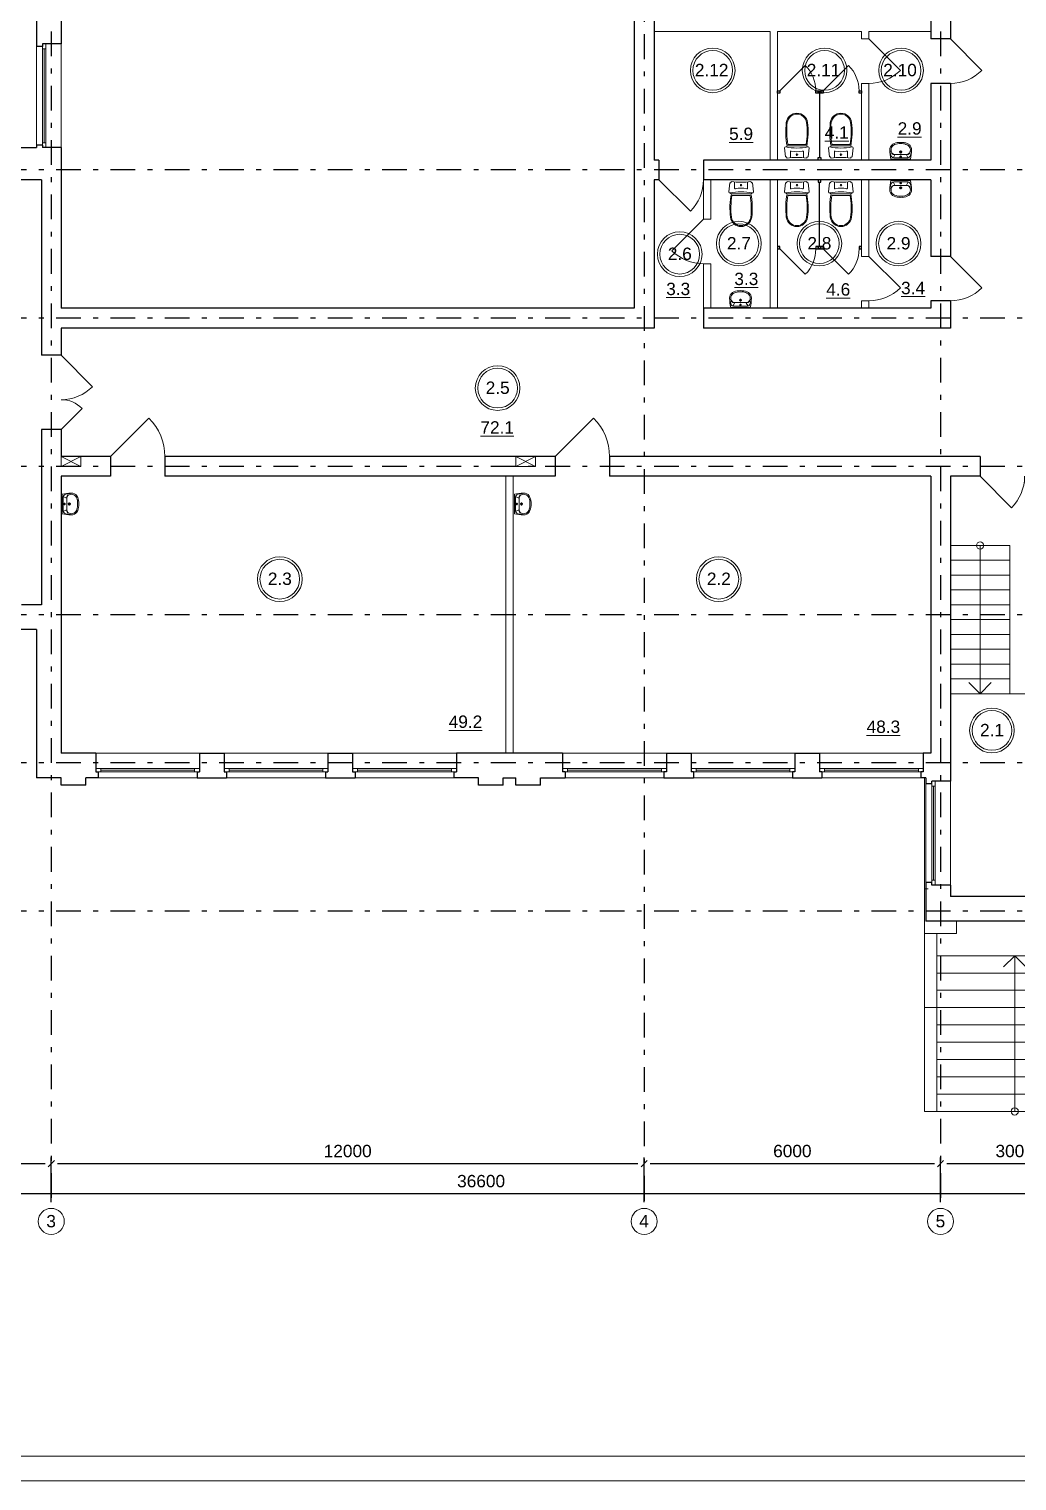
# Model space of a CAD drawing. Header units: metres. Extents: x -306 to 273, y -329 to 512.
# Drawn here: x -185.38 to -165.38, y 289.38 to 318.76 of the extents above; entities that cross this region are included whole.
import ezdxf
from ezdxf.enums import TextEntityAlignment as Align

# ---------------------------------------------------------------- set-up
doc = ezdxf.new("R2010")
doc.units = ezdxf.units.M
doc.header["$MEASUREMENT"] = 0
doc.linetypes.add('( Dashdot )', pattern=[1.001, 0.5, -0.25, 0.001, -0.25])
doc.layers.get('DEFPOINTS').update_dxf_attribs({"lineweight": 0})
doc.layers.add('Level 50', color=7, linetype='Continuous', lineweight=0)
doc.styles.add('Standard_0', font='arial.ttf')
doc.styles.add('Style-Arial', font='arial.ttf')
doc.dimstyles.get("Standard").update_dxf_attribs({"dimtxt": 0.00018, "dimasz": 0.00018, "dimexe": 0.0002, "dimexo": 0.0625, "dimgap": 9e-05, "dimtad": 0, "dimtih": 1, "dimtoh": 1, "dimdec": 4, "dimlfac": 1000, "dimzin": 0, "dimdsep": 46, "dimtxsty": 'Standard_0', "dimcen": 9e-05, "dimadec": 0, "dimazin": 0, "dimtfac": 1, "dimtdec": 4, "dimtofl": 0, "dimtmove": 0, "dimatfit": 0, "dimfxl": 0.01, "dimfxlon": 1, "dimtolj": 1, "dimtzin": 0, "dimarcsym": 0})

# ---------------------------------------------------------------- blocks, each defined once
blk = doc.blocks.new('*U1790')
at = {"color": 7, "linetype": 'Continuous', "lineweight": 13}
blk.add_line((-0.55, -0.389), (0.228, 0.389), dxfattribs=at)
at = {"color": 7, "linetype": 'Continuous', "lineweight": 0}
blk.add_arc((-0.55, -0.389), 1.1, 0, 45, dxfattribs=at)
blk = doc.blocks.new('ум9')
at = {"color": 252, "lineweight": 13}
for p, q in [((0.317, 0), (-0.317, 0)), ((-0.237, -0.059), (-0.19, -0.143)), ((0.228, -0.039), (-0.228, -0.039)), ((0.185, -0.156), (-0.171, -0.156)), ((0.046, -0.234), (-0.046, -0.234)), ((0.035, -0.08), (-0.035, -0.08)), ((0, -0.115), (0, -0.045)), ((0, -0.189), (0, -0.28)), ((0.237, -0.059), (0.19, -0.143))]:
    blk.add_line(p, q, dxfattribs=at)
for centre, radius in [((0, -0.234), 0.0351), ((0, -0.08), 0.0221), ((0, -0.234), 0.0221)]:
    blk.add_circle(centre, radius, dxfattribs=at)
for centre, radius, start, end in [((1.163, -0.334), 1.518, 167.3206, 178.6525), ((-0.135, -0.304), 0.22, 178.312, 234.1043), ((-0.355, -0.298), 0.00065, 358.312, 358.6525), ((0.089, -0.267), 0.429, 154.5977, 180.3349), ((-0.317, -0.001), 0.00065, 90, 167.3206), ((-0.135, -0.303), 0.18, 141.0504, 245.2718), ((-0.228, -0.117), 0.078, 90, 154.5977), ((-0.135, -0.303), 0.193, 141.0504, 147.7493), ((-0.181, -0.302), 0.159, 98.7111, 129.9424), ((-0.181, -0.302), 0.146, 86.1548, 129.9424), ((-0.035, -0.093), 0.413, 244.8898, 267.5368), ((0.035, -0.093), 0.413, 272.4632, 300.3552), ((0.181, -0.302), 0.146, 50.0576, 93.8452), ((0.181, -0.302), 0.159, 50.0576, 81.2889), ((0.135, -0.303), 0.18, 294.7282, 38.9496), ((0.228, -0.117), 0.078, 25.4023, 90), ((0.135, -0.304), 0.22, 305.8957, 1.688), ((0.135, -0.303), 0.193, 32.2507, 38.9496), ((-0.089, -0.267), 0.429, 359.6651, 25.4023), ((0.317, -0.001), 0.00065, 12.6794, 90), ((-1.163, -0.334), 1.518, 1.3475, 12.6794), ((0.355, -0.298), 0.00065, 181.3475, 181.688), ((-0.035, -0.093), 0.452, 239.6448, 267.5368), ((0, 0.104), 0.65, 265.1692, 274.8308), ((0, 0.104), 0.611, 265.1692, 274.8308), ((0.035, -0.093), 0.452, 272.4632, 300.3552)]:
    blk.add_arc(centre, radius, start, end, dxfattribs=at)
blk = doc.blocks.new('*U1791')
at = {"color": 7, "linetype": 'Continuous', "lineweight": 13}
for p, q in [((-0.75, -0.318), (-0.114, 0.318)), ((0.75, -0.318), (0.326, 0.106))]:
    blk.add_line(p, q, dxfattribs=at)
at = {"color": 7, "linetype": 'Continuous', "lineweight": 0}
for centre, radius, start, end in [((-0.75, -0.318), 0.9, 0, 45), ((0.75, -0.318), 0.6, 135, 180)]:
    blk.add_arc(centre, radius, start, end, dxfattribs=at)
blk = doc.blocks.new('ун2')
at = {"color": 252, "lineweight": 13}
for p, q in [((-0.131, -0.114), (-0.131, 0.006)), ((0.131, -0.114), (0.131, 0.006)), ((-0.25, -0.194), (-0.229, -0.012)), ((0, -0.266), (-0.184, -0.266)), ((0, -0.235), (-0.168, -0.235)), ((0, -0.235), (0.168, -0.235)), ((0, -0.266), (0.184, -0.266)), ((0.25, -0.194), (0.229, -0.012))]:
    blk.add_line(p, q, dxfattribs=at)
blk.add_circle((0, -0.058), 0.0157, dxfattribs=at)
for centre, radius, start, end in [((-0.225, 0.014), 0.0259, 262.0147, 1.5137), ((0, 1.373), 1.373, 261.6431, 278.3569), ((0.225, 0.014), 0.0258, 178.1572, 278.1058), ((-0.226, -0.192), 0.0242, 185.3126, 270.5398), ((0, -1.267), 1.076, 77.8721, 102.1279), ((1.292, -0.524), 1.518, 168.8327, 186.9654), ((-0.169, -0.152), 0.0829, 229.7034, 270.7895), ((1.29, -0.524), 1.497, 170.087, 187.0749), ((-0.115, -0.115), 0.0166, 175.2998, 270.088), ((0, -0.594), 0.477, 76.0614, 103.9386), ((0.115, -0.115), 0.0166, 269.912, 4.7002), ((0.169, -0.152), 0.0829, 269.2105, 310.2966), ((-1.29, -0.524), 1.497, 352.9251, 9.913), ((-1.292, -0.524), 1.518, 353.0346, 11.1673), ((0.226, -0.192), 0.0242, 269.4602, 354.6874), ((0, -0.679), 0.217, 187.7539, 269.9084), ((0, -0.679), 0.198, 188.5249, 269.9084), ((0, -0.679), 0.198, 270.0916, 351.4751), ((0, -0.679), 0.217, 270.0916, 352.2461)]:
    blk.add_arc(centre, radius, start, end, dxfattribs=at)
blk = doc.blocks.new('_Oblique-1')
at = {"color": 0, "linetype": 'ByBlock', "lineweight": -2}
blk.add_line((0.5, 0.5), (-0.5, -0.5), dxfattribs=at)
blk = doc.blocks.new('*D2307')
at = {"color": 0, "linetype": 'Continuous', "lineweight": -2, "transparency": 16777216}
for p, q in [((-194.531, 295.021), (-194.531, 295.318)), ((-157.931, 295.021), (-157.931, 295.318)), ((-158.056, 295.193), (-194.406, 295.193))]:
    blk.add_line(p, q, dxfattribs=at)
at = {"layer": 'DEFPOINTS', "color": 0, "linetype": 'Continuous', "lineweight": 0, "transparency": 16777216}
for p in [(-194.531, 295.193), (-194.531, 294.896), (-157.931, 294.896)]:
    blk.add_point(p, dxfattribs=at)
at = {"color": 0, "linetype": 'Continuous', "lineweight": -2, "transparency": 16777216, "xscale": 0.125, "yscale": 0.125, "zscale": 0.125, "rotation": 180}
blk.add_blockref('_Oblique-1', (-194.531, 295.193), dxfattribs=at)
at = {"color": 0, "linetype": 'Continuous', "lineweight": -2, "transparency": 16777216, "xscale": 0.125, "yscale": 0.125, "zscale": 0.125}
blk.add_blockref('_Oblique-1', (-157.931, 295.193), dxfattribs=at)
at = {"color": 0, "linetype": 'Continuous', "lineweight": 0, "transparency": 16777216, "insert": (-176.231, 295.446), "char_height": 0.25, "attachment_point": 5, "style": 'Style-Arial'}
blk.add_mtext('\\A1;36600', dxfattribs=at)
blk = doc.blocks.new('*U1659')
at = {"color": 7, "linetype": 'Continuous', "lineweight": 0}
for p in [(-0.227, 0.114), (0.227, 0.114)]:
    blk.add_line(p, (0, -0.114), dxfattribs=at)
blk = doc.blocks.new('*U1662')
at = {"color": 7, "linetype": 'Continuous', "lineweight": 0, "flags": 128}
blk.add_lwpolyline([(42.05, 29.7), (42.05, -29.7), (-42.05, -29.7), (-42.05, 29.7), (42.05, 29.7)], close=True, dxfattribs=at)
at = {"layer": 'Level 50', "color": 7, "linetype": 'Continuous', "lineweight": 13}
blk.add_line((41.55, -29.2), (-41.25, -29.2), dxfattribs=at)
blk = doc.blocks.new('*U1792')
at = {"color": 7, "linetype": 'Continuous', "lineweight": 13}
for p, q in [((-0.2, 0.1), (0.2, -0.1)), ((0.2, 0.1), (-0.2, -0.1))]:
    blk.add_line(p, q, dxfattribs=at)
at = {"color": 7, "linetype": 'Continuous', "lineweight": 13, "flags": 128}
blk.add_lwpolyline([(-0.2, 0.1), (-0.2, -0.1), (0.2, -0.1), (0.2, 0.1), (-0.2, 0.1)], close=True, dxfattribs=at)
blk = doc.blocks.new('*U1881')
at = {"color": 7, "linetype": 'Continuous', "lineweight": 0}
for p in [(-0.227, 0.114), (0.227, 0.114)]:
    blk.add_line(p, (0, -0.114), dxfattribs=at)
blk = doc.blocks.new('*U1882')
at = {"color": 7, "linetype": 'Continuous', "lineweight": 0}
for p in [(-0.227, 0.114), (0.227, 0.114)]:
    blk.add_line(p, (0, -0.114), dxfattribs=at)
blk = doc.blocks.new('*U1883')
at = {"color": 7, "linetype": 'Continuous', "lineweight": 0}
for p in [(-0.227, 0.114), (0.227, 0.114)]:
    blk.add_line(p, (0, -0.114), dxfattribs=at)
blk = doc.blocks.new('*U1884')
at = {"color": 7, "linetype": 'Continuous', "lineweight": 0}
for p in [(-0.227, 0.114), (0.227, 0.114)]:
    blk.add_line(p, (0, -0.114), dxfattribs=at)
blk = doc.blocks.new('*U1885')
at = {"color": 7, "linetype": 'Continuous', "lineweight": 0}
for p in [(-0.227, 0.114), (0.227, 0.114)]:
    blk.add_line(p, (0, -0.114), dxfattribs=at)
blk = doc.blocks.new('*U1886')
at = {"color": 7, "linetype": 'Continuous', "lineweight": 0}
for p, q in [((3.651, 8.224), (1.401, 8.224)), ((3.651, 8.224), (4.551, 8.224)), ((3.651, 8.149), (3.651, 8.224)), ((4.551, 7.574), (4.551, 8.224)), ((5.001, 7.974), (5.001, 4.824)), ((5.351, 7.974), (5.351, 4.824)), ((5.701, 7.974), (5.701, 4.824)), ((6.051, 7.974), (6.051, 8.224)), ((6.051, 7.974), (6.051, 4.824)), ((6.401, 7.974), (6.401, 4.824)), ((6.751, 7.974), (6.751, 4.824)), ((7.101, 7.974), (7.101, 4.824)), ((7.451, 7.974), (7.451, 4.824)), ((7.801, 7.974), (7.801, 4.824)), ((8.151, 7.974), (8.151, 4.824)), ((4.304, 7.574), (4.551, 7.574)), ((8.151, 6.399), (5.001, 6.399)), ((4.304, 5.224), (4.551, 5.224)), ((4.551, 4.574), (4.551, 5.224)), ((6.051, 4.574), (6.051, 4.824)), ((4.304, 4.574), (4.551, 4.574)), ((4.535, 0.219), (6.41, -0.727)), ((6.006, -1.555), (3.606, -0.089)), ((0.919, -3.161), (3.161, -0.919)), ((1.127, -3.448), (3.448, -1.127)), ((-8.224, -3.651), (-8.224, -1.401)), ((1.336, -3.735), (3.735, -1.336)), ((4.043, -1.559), (4.19, -1.357)), ((1.544, -4.021), (4.021, -1.544)), ((1.752, -4.308), (4.308, -1.752)), ((1.961, -4.595), (4.595, -1.961)), ((4.268, -4.268), (2.04, -2.04)), ((2.169, -4.881), (4.881, -2.169)), ((2.377, -5.168), (5.168, -2.377)), ((2.585, -5.455), (5.455, -2.585)), ((2.794, -5.741), (5.741, -2.794)), ((-8.224, -3.651), (-8.224, -4.551)), ((-8.149, -3.651), (-8.224, -3.651)), ((1.555, -6.006), (0.089, -3.606)), ((1.559, -4.043), (1.357, -4.19)), ((-7.574, -4.304), (-7.574, -4.551)), ((-5.224, -4.304), (-5.224, -4.551)), ((-7.574, -4.551), (-8.224, -4.551)), ((-4.574, -4.551), (-5.224, -4.551)), ((-0.219, -4.535), (0.727, -6.41)), ((-7.974, -5.001), (-4.824, -5.001)), ((-6.399, -8.151), (-6.399, -5.001)), ((-7.974, -5.351), (-4.824, -5.351)), ((-7.974, -5.701), (-4.824, -5.701)), ((-7.974, -6.051), (-8.224, -6.051)), ((-7.974, -6.051), (-4.824, -6.051)), ((-4.574, -6.051), (-4.824, -6.051)), ((-7.974, -6.401), (-4.824, -6.401)), ((-7.974, -6.751), (-4.824, -6.751)), ((-7.974, -7.101), (-4.824, -7.101)), ((-7.974, -7.451), (-4.824, -7.451)), ((-7.974, -7.801), (-4.824, -7.801)), ((-7.974, -8.151), (-4.824, -8.151))]:
    blk.add_line(p, q, dxfattribs=at)
at = {"color": 7, "linetype": 'Continuous', "lineweight": 0, "flags": 128}
for points in [[(4.551, 8.224), (8.151, 8.224), (8.151, 7.974), (4.551, 7.974), (4.551, 8.224)], [(4.551, 4.824), (8.151, 4.824), (8.151, 4.574), (4.551, 4.574), (4.551, 4.824)], [(2.976, -0.475), (5.888, -2.591), (5.741, -2.794), (2.829, -0.678), (2.976, -0.475)], [(0.475, -2.976), (2.591, -5.888), (2.794, -5.741), (0.678, -2.829), (0.475, -2.976)], [(-8.224, -4.551), (-8.224, -8.151), (-7.974, -8.151), (-7.974, -4.551), (-8.224, -4.551)], [(-4.824, -4.551), (-4.824, -8.151), (-4.574, -8.151), (-4.574, -4.551), (-4.824, -4.551)]]:
    blk.add_lwpolyline(points, close=True, dxfattribs=at)
for points in [[(4.962, 4.574), (4.52, 1.781), (3.301, -0.712)], [(5.316, 4.574), (4.857, 1.674), (3.589, -0.921)], [(5.67, 4.574), (5.195, 1.568), (3.876, -1.129)], [(6.379, 4.574), (5.87, 1.355), (4.451, -1.547)], [(7.088, 4.574), (6.545, 1.142), (5.026, -1.965)], [(7.797, 4.574), (7.22, 0.929), (5.601, -2.383)], [(3.938, 2.156), (4.176, 2.078), (4.022, 1.603), (3.784, 1.68)], [(4.848, 0.062), (4.164, -1.338)], [(5.473, -0.254), (4.739, -1.756)], [(2.39, -0.853), (2.594, -1.001), (2.976, -0.475), (2.772, -0.327)], [(6.098, -0.569), (5.313, -2.174)], [(0.853, -2.39), (1.001, -2.594), (0.475, -2.976), (0.327, -2.772)], [(-4.574, -4.962), (-1.781, -4.52), (0.712, -3.301)], [(-4.574, -5.316), (-1.674, -4.857), (0.921, -3.589)], [(-2.156, -3.938), (-2.078, -4.176), (-1.603, -4.022), (-1.68, -3.784)], [(-4.574, -5.67), (-1.568, -5.195), (1.129, -3.876)], [(-0.062, -4.848), (1.338, -4.164)], [(-4.574, -6.379), (-1.355, -5.87), (1.547, -4.451)], [(0.254, -5.473), (1.756, -4.739)], [(-4.574, -7.088), (-1.142, -6.545), (1.965, -5.026)], [(0.569, -6.098), (2.174, -5.313)], [(-4.574, -7.797), (-0.929, -7.22), (2.383, -5.601)]]:
    blk.add_lwpolyline(points, dxfattribs=at)
at = {"color": 7, "linetype": 'Continuous', "lineweight": 0}
for centre in [(8.151, 6.399), (6.006, -1.555), (4.268, -4.268), (1.555, -6.006), (-6.399, -8.151)]:
    blk.add_circle(centre, 0.0733, dxfattribs=at)
at = {"color": 7, "linetype": 'Continuous', "lineweight": 0, "extrusion": (0, 0, -1)}
for name, p, rotation in [('*U1881', (-5.114, 6.399), 89.9999999999988), ('*U1882', (-3.703, -0.148), 121.424636737663)]:
    blk.add_blockref(name, p, dxfattribs=dict(at, rotation=rotation))
at = {"color": 7, "linetype": 'Continuous', "lineweight": 0}
for name, p, rotation in [('*U1885', (2.121, -2.121), 225.0000000000007), ('*U1883', (0.148, -3.703), 211.4246367376645), ('*U1884', (-6.399, -5.114), 180.0000000000003)]:
    blk.add_blockref(name, p, dxfattribs=dict(at, rotation=rotation))
blk = doc.blocks.new('*U1887')
at = {"color": 7, "linetype": 'Continuous', "lineweight": 0}
blk.add_line((-4.574, -4.304), (-4.574, -4.551), dxfattribs=at)
blk.add_blockref('*U1886', (0, 0), dxfattribs=at)
blk = doc.blocks.new('*U1794')
at = {"color": 7, "linetype": 'Continuous', "lineweight": 13}
blk.add_line((-0.318, 0.45), (0.318, -0.186), dxfattribs=at)
at = {"color": 7, "linetype": 'Continuous', "lineweight": 0}
blk.add_arc((-0.318, 0.45), 0.9, 270, 315, dxfattribs=at)
blk = doc.blocks.new('*U1670')
at = {"color": 7, "linetype": 'Continuous', "lineweight": 13}
for radius in [0.452, 0.402]:
    blk.add_circle((0, 0), radius, dxfattribs=at)
at = {"color": 7, "linetype": 'Continuous', "lineweight": 13, "style": 'Style-Arial'}
blk.add_text('2.1', height=0.25, dxfattribs=at).set_placement((-0.242, 0.133), align=Align.TOP_LEFT)
blk = doc.blocks.new('*U1708')
at = {"color": 7, "linetype": 'Continuous', "lineweight": 13}
for radius in [0.452, 0.402]:
    blk.add_circle((0, 0), radius, dxfattribs=at)
at = {"color": 7, "linetype": 'Continuous', "lineweight": 13, "style": 'Style-Arial'}
blk.add_text('2.2', height=0.25, dxfattribs=at).set_placement((-0.242, 0.133), align=Align.TOP_LEFT)
blk = doc.blocks.new('*U1709')
at = {"color": 7, "linetype": 'Continuous', "lineweight": 13}
for radius in [0.452, 0.402]:
    blk.add_circle((0, 0), radius, dxfattribs=at)
at = {"color": 7, "linetype": 'Continuous', "lineweight": 13, "style": 'Style-Arial'}
blk.add_text('2.3', height=0.25, dxfattribs=at).set_placement((-0.242, 0.133), align=Align.TOP_LEFT)
blk = doc.blocks.new('*U1711')
at = {"color": 7, "linetype": 'Continuous', "lineweight": 13}
for radius in [0.452, 0.402]:
    blk.add_circle((0, 0), radius, dxfattribs=at)
at = {"color": 7, "linetype": 'Continuous', "lineweight": 13, "style": 'Style-Arial'}
blk.add_text('2.5', height=0.25, dxfattribs=at).set_placement((-0.242, 0.133), align=Align.TOP_LEFT)
blk = doc.blocks.new('*U1712')
at = {"color": 7, "linetype": 'Continuous', "lineweight": 13}
for radius in [0.452, 0.402]:
    blk.add_circle((0, 0), radius, dxfattribs=at)
at = {"color": 7, "linetype": 'Continuous', "lineweight": 13, "style": 'Style-Arial'}
blk.add_text('2.6', height=0.25, dxfattribs=at).set_placement((-0.242, 0.133), align=Align.TOP_LEFT)
blk = doc.blocks.new('*U1713')
at = {"color": 7, "linetype": 'Continuous', "lineweight": 13}
for radius in [0.452, 0.402]:
    blk.add_circle((0, 0), radius, dxfattribs=at)
at = {"color": 7, "linetype": 'Continuous', "lineweight": 13, "style": 'Style-Arial'}
blk.add_text('2.7', height=0.25, dxfattribs=at).set_placement((-0.242, 0.133), align=Align.TOP_LEFT)
blk = doc.blocks.new('*U1714')
at = {"color": 7, "linetype": 'Continuous', "lineweight": 13}
for radius in [0.452, 0.402]:
    blk.add_circle((0, 0), radius, dxfattribs=at)
at = {"color": 7, "linetype": 'Continuous', "lineweight": 13, "style": 'Style-Arial'}
blk.add_text('2.8', height=0.25, dxfattribs=at).set_placement((-0.242, 0.133), align=Align.TOP_LEFT)
blk = doc.blocks.new('*U1715')
at = {"color": 7, "linetype": 'Continuous', "lineweight": 13}
for radius in [0.452, 0.402]:
    blk.add_circle((0, 0), radius, dxfattribs=at)
at = {"color": 7, "linetype": 'Continuous', "lineweight": 13, "style": 'Style-Arial'}
blk.add_text('2.9', height=0.25, dxfattribs=at).set_placement((-0.242, 0.133), align=Align.TOP_LEFT)
blk = doc.blocks.new('*U1716')
at = {"color": 7, "linetype": 'Continuous', "lineweight": 13}
for radius in [0.452, 0.402]:
    blk.add_circle((0, 0), radius, dxfattribs=at)
at = {"color": 7, "linetype": 'Continuous', "lineweight": 13, "style": 'Style-Arial'}
blk.add_text('2.10', height=0.25, dxfattribs=at).set_placement((-0.361, 0.133), align=Align.TOP_LEFT)
blk = doc.blocks.new('*U1717')
at = {"color": 7, "linetype": 'Continuous', "lineweight": 13}
for radius in [0.452, 0.402]:
    blk.add_circle((0, 0), radius, dxfattribs=at)
at = {"color": 7, "linetype": 'Continuous', "lineweight": 13, "style": 'Style-Arial'}
blk.add_text('2.11', height=0.25, dxfattribs=at).set_placement((-0.361, 0.133), align=Align.TOP_LEFT)
blk = doc.blocks.new('*U1718')
at = {"color": 7, "linetype": 'Continuous', "lineweight": 13}
for radius in [0.452, 0.402]:
    blk.add_circle((0, 0), radius, dxfattribs=at)
at = {"color": 7, "linetype": 'Continuous', "lineweight": 13, "style": 'Style-Arial'}
blk.add_text('2.12', height=0.25, dxfattribs=at).set_placement((-0.361, 0.133), align=Align.TOP_LEFT)
blk = doc.blocks.new('*D2450')
at = {"color": 0, "linetype": 'Continuous', "lineweight": -2, "transparency": 16777216}
for p, q in [((-190.931, 295.021), (-190.931, 295.927)), ((-184.931, 295.021), (-184.931, 295.927)), ((-190.806, 295.802), (-185.056, 295.802))]:
    blk.add_line(p, q, dxfattribs=at)
at = {"layer": 'DEFPOINTS', "color": 0, "linetype": 'Continuous', "lineweight": 0, "transparency": 16777216}
for p in [(-184.931, 295.802), (-190.931, 294.896), (-184.931, 294.896)]:
    blk.add_point(p, dxfattribs=at)
at = {"color": 0, "linetype": 'Continuous', "lineweight": -2, "transparency": 16777216, "xscale": 0.125, "yscale": 0.125, "zscale": 0.125, "rotation": 180}
blk.add_blockref('_Oblique-1', (-190.931, 295.802), dxfattribs=at)
at = {"color": 0, "linetype": 'Continuous', "lineweight": -2, "transparency": 16777216, "xscale": 0.125, "yscale": 0.125, "zscale": 0.125}
blk.add_blockref('_Oblique-1', (-184.931, 295.802), dxfattribs=at)
at = {"color": 0, "linetype": 'Continuous', "lineweight": 0, "transparency": 16777216, "insert": (-187.931, 296.055), "char_height": 0.25, "attachment_point": 5, "style": 'Style-Arial'}
blk.add_mtext('\\A1;6000', dxfattribs=at)
blk = doc.blocks.new('*D2451')
at = {"color": 0, "linetype": 'Continuous', "lineweight": -2, "transparency": 16777216}
for p, q in [((-184.931, 295.021), (-184.931, 295.927)), ((-172.931, 295.021), (-172.931, 295.927)), ((-184.806, 295.802), (-173.056, 295.802))]:
    blk.add_line(p, q, dxfattribs=at)
at = {"layer": 'DEFPOINTS', "color": 0, "linetype": 'Continuous', "lineweight": 0, "transparency": 16777216}
for p in [(-172.931, 295.802), (-184.931, 294.896), (-172.931, 294.896)]:
    blk.add_point(p, dxfattribs=at)
at = {"color": 0, "linetype": 'Continuous', "lineweight": -2, "transparency": 16777216, "xscale": 0.125, "yscale": 0.125, "zscale": 0.125, "rotation": 180}
blk.add_blockref('_Oblique-1', (-184.931, 295.802), dxfattribs=at)
at = {"color": 0, "linetype": 'Continuous', "lineweight": -2, "transparency": 16777216, "xscale": 0.125, "yscale": 0.125, "zscale": 0.125}
blk.add_blockref('_Oblique-1', (-172.931, 295.802), dxfattribs=at)
at = {"color": 0, "linetype": 'Continuous', "lineweight": 0, "transparency": 16777216, "insert": (-178.931, 296.055), "char_height": 0.25, "attachment_point": 5, "style": 'Style-Arial'}
blk.add_mtext('\\A1;12000', dxfattribs=at)
blk = doc.blocks.new('*D2452')
at = {"color": 0, "linetype": 'Continuous', "lineweight": -2, "transparency": 16777216}
for p, q in [((-172.931, 295.021), (-172.931, 295.927)), ((-166.931, 295.021), (-166.931, 295.927)), ((-172.806, 295.802), (-167.056, 295.802))]:
    blk.add_line(p, q, dxfattribs=at)
at = {"layer": 'DEFPOINTS', "color": 0, "linetype": 'Continuous', "lineweight": 0, "transparency": 16777216}
for p in [(-166.931, 295.802), (-172.931, 294.896), (-166.931, 294.896)]:
    blk.add_point(p, dxfattribs=at)
at = {"color": 0, "linetype": 'Continuous', "lineweight": -2, "transparency": 16777216, "xscale": 0.125, "yscale": 0.125, "zscale": 0.125, "rotation": 180}
blk.add_blockref('_Oblique-1', (-172.931, 295.802), dxfattribs=at)
at = {"color": 0, "linetype": 'Continuous', "lineweight": -2, "transparency": 16777216, "xscale": 0.125, "yscale": 0.125, "zscale": 0.125}
blk.add_blockref('_Oblique-1', (-166.931, 295.802), dxfattribs=at)
at = {"color": 0, "linetype": 'Continuous', "lineweight": 0, "transparency": 16777216, "insert": (-169.931, 296.055), "char_height": 0.25, "attachment_point": 5, "style": 'Style-Arial'}
blk.add_mtext('\\A1;6000', dxfattribs=at)
blk = doc.blocks.new('*D2453')
at = {"color": 0, "linetype": 'Continuous', "lineweight": -2, "transparency": 16777216}
for p, q in [((-166.931, 295.021), (-166.931, 295.927)), ((-163.931, 295.021), (-163.931, 295.927)), ((-166.806, 295.802), (-164.056, 295.802))]:
    blk.add_line(p, q, dxfattribs=at)
at = {"layer": 'DEFPOINTS', "color": 0, "linetype": 'Continuous', "lineweight": 0, "transparency": 16777216}
for p in [(-163.931, 295.802), (-166.931, 294.896), (-163.931, 294.896)]:
    blk.add_point(p, dxfattribs=at)
at = {"color": 0, "linetype": 'Continuous', "lineweight": -2, "transparency": 16777216, "xscale": 0.125, "yscale": 0.125, "zscale": 0.125, "rotation": 180}
blk.add_blockref('_Oblique-1', (-166.931, 295.802), dxfattribs=at)
at = {"color": 0, "linetype": 'Continuous', "lineweight": -2, "transparency": 16777216, "xscale": 0.125, "yscale": 0.125, "zscale": 0.125}
blk.add_blockref('_Oblique-1', (-163.931, 295.802), dxfattribs=at)
at = {"color": 0, "linetype": 'Continuous', "lineweight": 0, "transparency": 16777216, "insert": (-165.431, 296.055), "char_height": 0.25, "attachment_point": 5, "style": 'Style-Arial'}
blk.add_mtext('\\A1;3000', dxfattribs=at)

msp = doc.modelspace()

# ---------------------------------------------------------------- linework, layer by layer
at = {"color": 1, "linetype": '( Dashdot )'}
for p, q in [((-184.93103694, 342.90830687), (-184.93103694, 294.89642885)), ((-172.93103694, 342.85164187), (-172.93103694, 294.89642885)), ((-166.93103694, 342.90830687), (-166.93103694, 294.89642885)), ((-157.93103694, 315.90830687), (-197.07297225, 315.90830687)), ((-157.93103694, 312.90830687), (-197.07297225, 312.90830687)), ((-157.93103694, 309.90830687), (-197.07297225, 309.90830687)), ((-157.93103694, 306.90830687), (-197.07297225, 306.90830687)), ((-157.93103694, 303.90830687), (-197.07297225, 303.90830687)), ((-157.93103694, 300.90830687), (-197.07297225, 300.90830687))]:
    msp.add_line(p, q, dxfattribs=at)
at = {"color": 7, "linetype": 'Continuous', "lineweight": 30}
for p, q in [((-172.73103694, 337.40830687), (-172.73103694, 316.10830687)), ((-173.13103694, 336.70830687), (-173.13103694, 313.10830687)), ((-167.13103694, 320.25830687), (-167.13103694, 318.55830687)), ((-166.73103694, 320.25830687), (-166.73103694, 318.55830687)), ((-185.23103694, 319.40830687), (-185.23103694, 318.40830687)), ((-184.73103694, 319.35830687), (-184.73103694, 318.45830687)), ((-184.73103694, 318.45830687), (-185.11103694, 318.45830687)), ((-185.11103694, 318.45830687), (-185.11103694, 318.40830687)), ((-166.73103694, 318.55830687), (-167.13103694, 318.55830687)), ((-185.11103694, 318.40830687), (-185.23103694, 318.40830687)), ((-166.73103694, 317.65830687), (-167.13103694, 317.65830687)), ((-167.13103694, 317.65830687), (-167.13103694, 316.10830687)), ((-166.73103694, 317.65830687), (-166.73103694, 314.15830687)), ((-185.23103694, 316.40830687), (-185.23103694, 316.35830687)), ((-185.11103694, 316.40830687), (-185.23103694, 316.40830687)), ((-185.11103694, 316.40830687), (-185.11103694, 316.35830687)), ((-185.73103694, 316.35830687), (-185.23103694, 316.35830687)), ((-184.73103694, 316.35830687), (-185.11103694, 316.35830687)), ((-184.73103694, 316.35830687), (-184.73103694, 313.10830687)), ((-172.63103694, 316.10830687), (-172.73103694, 316.10830687)), ((-172.63103694, 316.10830687), (-172.63103694, 315.70830687)), ((-167.13103694, 316.10830687), (-171.73103694, 316.10830687)), ((-171.73103694, 316.10830687), (-171.73103694, 315.70830687)), ((-185.13103694, 315.70830687), (-185.83103694, 315.70830687)), ((-185.13103694, 315.70830687), (-185.13103694, 312.15830687)), ((-172.73103694, 315.70830687), (-172.73103694, 312.70830687)), ((-172.63103694, 315.70830687), (-172.73103694, 315.70830687)), ((-167.13103694, 315.70830687), (-171.73103694, 315.70830687)), ((-167.13103694, 315.70830687), (-167.13103694, 314.15830687)), ((-166.73103694, 314.15830687), (-167.13103694, 314.15830687)), ((-166.73103694, 313.25830687), (-167.13103694, 313.25830687)), ((-167.13103694, 313.25830687), (-167.13103694, 313.10830687)), ((-166.73103694, 313.25830687), (-166.73103694, 312.70830687)), ((-173.13103694, 313.10830687), (-184.73103694, 313.10830687)), ((-167.13103694, 313.10830687), (-171.73103694, 313.10830687)), ((-171.73103694, 313.10830687), (-171.73103694, 312.70830687)), ((-172.73103694, 312.70830687), (-184.73103694, 312.70830687)), ((-184.73103694, 312.70830687), (-184.73103694, 312.15830687)), ((-166.73103694, 312.70830687), (-171.73103694, 312.70830687)), ((-184.73103694, 312.15830687), (-185.13103694, 312.15830687)), ((-184.73103694, 310.65830687), (-185.13103694, 310.65830687)), ((-185.13103694, 310.65830687), (-185.13103694, 307.10830687)), ((-184.73103694, 310.65830687), (-184.73103694, 310.10830687)), ((-183.73103694, 310.10830687), (-184.73103694, 310.10830687)), ((-183.73103694, 310.10830687), (-183.73103694, 309.70830687)), ((-182.63103694, 310.10830687), (-182.63103694, 309.70830687)), ((-174.73103694, 310.10830687), (-182.63103694, 310.10830687)), ((-174.73103694, 310.10830687), (-174.73103694, 309.70830687)), ((-173.63103694, 310.10830687), (-173.63103694, 309.70830687)), ((-166.13103694, 310.10830687), (-173.63103694, 310.10830687)), ((-166.13103694, 310.10830687), (-166.13103694, 309.70830687)), ((-184.73103694, 309.70830687), (-184.73103694, 304.10830687)), ((-183.73103694, 309.70830687), (-184.73103694, 309.70830687)), ((-174.73103694, 309.70830687), (-182.63103694, 309.70830687)), ((-167.13103694, 309.70830687), (-173.63103694, 309.70830687)), ((-167.13103694, 309.70830687), (-167.13103694, 304.10830687)), ((-166.73103694, 309.70830687), (-166.73103694, 303.53830687)), ((-166.13103694, 309.70830687), (-166.73103694, 309.70830687)), ((-185.13103694, 307.10830687), (-185.53103694, 307.10830687)), ((-185.23103694, 306.60830687), (-185.58103694, 306.60830687)), ((-185.23103694, 306.60830687), (-185.23103694, 303.60830687)), ((-184.03103694, 304.10830687), (-184.73103694, 304.10830687)), ((-184.03103694, 304.10830687), (-184.03103694, 303.72830687)), ((-181.93103694, 304.10830687), (-181.93103694, 303.72830687)), ((-181.93103694, 304.10830687), (-181.43103694, 304.10830687)), ((-181.43103694, 304.10830687), (-181.43103694, 303.72830687)), ((-179.33103694, 304.10830687), (-179.33103694, 303.72830687)), ((-179.33103694, 304.10830687), (-178.83103694, 304.10830687)), ((-178.83103694, 304.10830687), (-178.83103694, 303.72830687)), ((-176.73103694, 304.10830687), (-176.73103694, 303.72830687)), ((-174.58103694, 304.10830687), (-176.73103694, 304.10830687)), ((-174.58103694, 304.10830687), (-174.58103694, 303.72830687)), ((-172.48103694, 304.10830687), (-172.48103694, 303.72830687)), ((-172.48103694, 304.10830687), (-171.98103694, 304.10830687)), ((-171.98103694, 304.10830687), (-171.98103694, 303.72830687)), ((-169.88103694, 304.10830687), (-169.88103694, 303.72830687)), ((-169.88103694, 304.10830687), (-169.38103694, 304.10830687)), ((-169.38103694, 304.10830687), (-169.38103694, 303.72830687)), ((-167.13103694, 304.10830687), (-167.28103694, 304.10830687)), ((-167.28103694, 304.10830687), (-167.28103694, 303.72830687)), ((-184.73103694, 303.60830687), (-185.23103694, 303.60830687)), ((-184.73103694, 303.45830687), (-184.73103694, 303.60830687)), ((-184.23103694, 303.45830687), (-184.23103694, 303.60830687)), ((-183.98103694, 303.60830687), (-184.23103694, 303.60830687)), ((-184.03103694, 303.72830687), (-183.98103694, 303.72830687)), ((-183.98103694, 303.72830687), (-183.98103694, 303.60830687)), ((-181.98103694, 303.72830687), (-181.98103694, 303.60830687)), ((-181.98103694, 303.72830687), (-181.93103694, 303.72830687)), ((-181.98103694, 303.60830687), (-181.38103694, 303.60830687)), ((-181.43103694, 303.72830687), (-181.38103694, 303.72830687)), ((-181.38103694, 303.72830687), (-181.38103694, 303.60830687)), ((-179.38103694, 303.72830687), (-179.38103694, 303.60830687)), ((-179.38103694, 303.72830687), (-179.33103694, 303.72830687)), ((-179.38103694, 303.60830687), (-178.78103694, 303.60830687)), ((-178.83103694, 303.72830687), (-178.78103694, 303.72830687)), ((-178.78103694, 303.72830687), (-178.78103694, 303.60830687)), ((-176.78103694, 303.72830687), (-176.78103694, 303.60830687)), ((-176.78103694, 303.72830687), (-176.73103694, 303.72830687)), ((-176.28103694, 303.60830687), (-176.78103694, 303.60830687)), ((-176.28103694, 303.45830687), (-176.28103694, 303.60830687)), ((-175.78103694, 303.45830687), (-175.78103694, 303.60830687)), ((-175.78103694, 303.60830687), (-175.53103694, 303.60830687)), ((-175.53103694, 303.45830687), (-175.53103694, 303.60830687)), ((-175.03103694, 303.45830687), (-175.03103694, 303.60830687)), ((-175.03103694, 303.60830687), (-174.53103694, 303.60830687)), ((-174.53103694, 303.72830687), (-174.58103694, 303.72830687)), ((-174.53103694, 303.72830687), (-174.53103694, 303.60830687)), ((-172.53103694, 303.72830687), (-172.53103694, 303.60830687)), ((-172.48103694, 303.72830687), (-172.53103694, 303.72830687)), ((-172.53103694, 303.60830687), (-171.93103694, 303.60830687)), ((-171.93103694, 303.72830687), (-171.98103694, 303.72830687)), ((-171.93103694, 303.72830687), (-171.93103694, 303.60830687)), ((-169.93103694, 303.72830687), (-169.93103694, 303.60830687)), ((-169.88103694, 303.72830687), (-169.93103694, 303.72830687)), ((-169.93103694, 303.60830687), (-169.33103694, 303.60830687)), ((-169.33103694, 303.72830687), (-169.38103694, 303.72830687)), ((-169.33103694, 303.72830687), (-169.33103694, 303.60830687)), ((-167.33103694, 303.72830687), (-167.33103694, 303.60830687)), ((-167.28103694, 303.72830687), (-167.33103694, 303.72830687)), ((-167.23103694, 303.60830687), (-167.33103694, 303.60830687)), ((-167.23103694, 303.60830687), (-167.23103694, 303.48830687)), ((-167.11103694, 303.48830687), (-167.23103694, 303.48830687)), ((-166.73103694, 303.53830687), (-167.11103694, 303.53830687)), ((-167.11103694, 303.48830687), (-167.11103694, 303.53830687)), ((-184.23103694, 303.45830687), (-184.73103694, 303.45830687)), ((-175.78103694, 303.45830687), (-176.28103694, 303.45830687)), ((-175.03103694, 303.45830687), (-175.53103694, 303.45830687)), ((-167.11103694, 301.48830687), (-167.23103694, 301.48830687)), ((-167.23103694, 301.48830687), (-167.23103694, 300.70495255)), ((-167.11103694, 301.43830687), (-167.11103694, 301.48830687)), ((-166.73103694, 301.43830687), (-167.11103694, 301.43830687)), ((-166.73103694, 301.43830687), (-166.73103694, 301.20495255)), ((-164.13103694, 301.20495255), (-166.73103694, 301.20495255)), ((-163.60603694, 300.70495255), (-167.23103694, 300.70495255))]:
    msp.add_line(p, q, dxfattribs=at)
at = {"color": 7, "linetype": 'Continuous', "lineweight": 0}
for p, q in [((-184.73103694, 318.45830687), (-184.73103694, 316.35830687)), ((-185.23103694, 318.40830687), (-185.23103694, 316.40830687)), ((-185.07603694, 318.35830687), (-185.07603694, 316.45830687)), ((-166.13103694, 308.30830687), (-166.13103694, 305.30830687)), ((-165.53103694, 308.00830687), (-166.73103694, 308.00830687)), ((-165.53103694, 307.70830687), (-166.73103694, 307.70830687)), ((-165.53103694, 307.40830687), (-166.73103694, 307.40830687)), ((-165.53103694, 307.10830687), (-166.73103694, 307.10830687)), ((-165.53103694, 306.80830687), (-166.73103694, 306.80830687)), ((-165.53103694, 306.50830687), (-166.73103694, 306.50830687)), ((-165.53103694, 306.20830687), (-166.73103694, 306.20830687)), ((-165.53103694, 305.90830687), (-166.73103694, 305.90830687)), ((-165.53103694, 305.60830687), (-166.73103694, 305.60830687)), ((-184.03103694, 304.10830687), (-181.93103694, 304.10830687)), ((-181.43103694, 304.10830687), (-179.33103694, 304.10830687)), ((-178.83103694, 304.10830687), (-176.73103694, 304.10830687)), ((-172.48103694, 304.10830687), (-174.58103694, 304.10830687)), ((-169.88103694, 304.10830687), (-171.98103694, 304.10830687)), ((-167.28103694, 304.10830687), (-169.38103694, 304.10830687)), ((-183.98103694, 303.60830687), (-181.98103694, 303.60830687)), ((-183.93103694, 303.76330687), (-182.03103694, 303.76330687)), ((-181.38103694, 303.60830687), (-179.38103694, 303.60830687)), ((-181.33103694, 303.76330687), (-179.43103694, 303.76330687)), ((-178.78103694, 303.60830687), (-176.78103694, 303.60830687)), ((-178.73103694, 303.76330687), (-176.83103694, 303.76330687)), ((-172.53103694, 303.60830687), (-174.53103694, 303.60830687)), ((-172.58103694, 303.76330687), (-174.48103694, 303.76330687)), ((-169.93103694, 303.60830687), (-171.93103694, 303.60830687)), ((-169.98103694, 303.76330687), (-171.88103694, 303.76330687)), ((-167.33103694, 303.60830687), (-169.33103694, 303.60830687)), ((-167.38103694, 303.76330687), (-169.28103694, 303.76330687)), ((-167.23103694, 301.48830687), (-167.23103694, 303.48830687)), ((-166.73103694, 301.43830687), (-166.73103694, 303.53830687)), ((-167.07603694, 301.53830687), (-167.07603694, 303.43830687))]:
    msp.add_line(p, q, dxfattribs=at)
at = {"color": 7, "linetype": 'Continuous', "lineweight": 13}
for p, q in [((-170.38103694, 318.70830687), (-172.73103694, 318.70830687)), ((-170.38103694, 318.70830687), (-170.38103694, 316.10830687)), ((-170.23103694, 318.70830687), (-170.23103694, 316.10830687)), ((-168.53103694, 318.70830687), (-170.23103694, 318.70830687)), ((-168.53103694, 318.70830687), (-168.53103694, 318.55830687)), ((-168.38103694, 318.55830687), (-168.53103694, 318.55830687)), ((-167.13103694, 318.70830687), (-168.38103694, 318.70830687)), ((-168.38103694, 318.70830687), (-168.38103694, 318.55830687)), ((-168.38103694, 318.55830687), (-167.74464084, 317.92191077)), ((-168.53103694, 317.65830687), (-168.53103694, 316.10830687)), ((-168.38103694, 317.65830687), (-168.53103694, 317.65830687)), ((-168.38103694, 317.65830687), (-168.38103694, 316.10830687)), ((-172.63103694, 315.70830687), (-171.99464084, 315.07191077)), ((-171.73103694, 315.70830687), (-171.73103694, 314.90830687)), ((-171.58103694, 315.70830687), (-171.58103694, 314.90830687)), ((-170.38103694, 315.70830687), (-170.38103694, 313.10830687)), ((-170.23103694, 315.70830687), (-170.23103694, 313.10830687)), ((-168.53103694, 315.70830687), (-168.53103694, 314.15830687)), ((-168.38103694, 315.70830687), (-168.38103694, 314.15830687)), ((-171.73103694, 314.90830687), (-172.36743305, 314.27191077)), ((-171.58103694, 314.90830687), (-171.73103694, 314.90830687)), ((-168.38103694, 314.15830687), (-168.53103694, 314.15830687)), ((-171.58103694, 314.00830687), (-171.73103694, 314.00830687)), ((-171.73103694, 314.00830687), (-171.73103694, 313.10830687)), ((-171.58103694, 314.00830687), (-171.58103694, 313.10830687)), ((-168.53103694, 313.25830687), (-168.53103694, 313.10830687)), ((-168.38103694, 313.25830687), (-168.53103694, 313.25830687)), ((-168.38103694, 313.25830687), (-168.38103694, 313.10830687)), ((-184.73103694, 312.15830687), (-184.09464084, 311.52191077)), ((-184.73103694, 310.65830687), (-184.30677288, 311.08257094)), ((-175.73103694, 309.70830687), (-175.73103694, 304.10830687)), ((-175.58103694, 309.70830687), (-175.58103694, 304.10830687)), ((-165.53103694, 308.30830687), (-166.73103694, 308.30830687)), ((-165.53103694, 308.30830687), (-165.53103694, 305.30830687)), ((-164.13103694, 305.30830687), (-166.73103694, 305.30830687))]:
    msp.add_line(p, q, dxfattribs=at)
at = {"color": 252, "linetype": 'Continuous', "lineweight": 13}
for p, q in [((-169.66838453, 318.02095929), (-170.18103694, 317.50830687)), ((-168.79338453, 318.02095929), (-169.30603694, 317.50830687)), ((-169.66838453, 313.79565445), (-170.18103694, 314.30830687)), ((-168.79338453, 313.79565445), (-169.30603694, 314.30830687))]:
    msp.add_line(p, q, dxfattribs=at)
at = {"color": 252, "linetype": 'Continuous', "lineweight": 30}
for p, q in [((-169.38103694, 317.45830687), (-169.38103694, 316.15830687)), ((-169.38103694, 314.35830687), (-169.38103694, 315.65830687))]:
    msp.add_line(p, q, dxfattribs=at)
at = {"color": 7, "linetype": 'Continuous', "lineweight": 13, "flags": 128}
for points in [[(-185.04103694, 318.45830687), (-185.04103694, 318.35830687), (-185.11103694, 318.35830687), (-185.11103694, 318.45830687), (-185.04103694, 318.45830687)], [(-185.04103694, 316.45830687), (-185.04103694, 316.35830687), (-185.11103694, 316.35830687), (-185.11103694, 316.45830687), (-185.04103694, 316.45830687)], [(-184.03103694, 303.79830687), (-183.93103694, 303.79830687), (-183.93103694, 303.72830687), (-184.03103694, 303.72830687), (-184.03103694, 303.79830687)], [(-182.03103694, 303.79830687), (-181.93103694, 303.79830687), (-181.93103694, 303.72830687), (-182.03103694, 303.72830687), (-182.03103694, 303.79830687)], [(-181.43103694, 303.79830687), (-181.33103694, 303.79830687), (-181.33103694, 303.72830687), (-181.43103694, 303.72830687), (-181.43103694, 303.79830687)], [(-179.43103694, 303.79830687), (-179.33103694, 303.79830687), (-179.33103694, 303.72830687), (-179.43103694, 303.72830687), (-179.43103694, 303.79830687)], [(-178.83103694, 303.79830687), (-178.73103694, 303.79830687), (-178.73103694, 303.72830687), (-178.83103694, 303.72830687), (-178.83103694, 303.79830687)], [(-176.83103694, 303.79830687), (-176.73103694, 303.79830687), (-176.73103694, 303.72830687), (-176.83103694, 303.72830687), (-176.83103694, 303.79830687)], [(-174.48103694, 303.79830687), (-174.58103694, 303.79830687), (-174.58103694, 303.72830687), (-174.48103694, 303.72830687), (-174.48103694, 303.79830687)], [(-172.48103694, 303.79830687), (-172.58103694, 303.79830687), (-172.58103694, 303.72830687), (-172.48103694, 303.72830687), (-172.48103694, 303.79830687)], [(-171.88103694, 303.79830687), (-171.98103694, 303.79830687), (-171.98103694, 303.72830687), (-171.88103694, 303.72830687), (-171.88103694, 303.79830687)], [(-169.88103694, 303.79830687), (-169.98103694, 303.79830687), (-169.98103694, 303.72830687), (-169.88103694, 303.72830687), (-169.88103694, 303.79830687)], [(-169.28103694, 303.79830687), (-169.38103694, 303.79830687), (-169.38103694, 303.72830687), (-169.28103694, 303.72830687), (-169.28103694, 303.79830687)], [(-167.28103694, 303.79830687), (-167.38103694, 303.79830687), (-167.38103694, 303.72830687), (-167.28103694, 303.72830687), (-167.28103694, 303.79830687)], [(-167.04103694, 303.43830687), (-167.04103694, 303.53830687), (-167.11103694, 303.53830687), (-167.11103694, 303.43830687), (-167.04103694, 303.43830687)], [(-167.04103694, 301.43830687), (-167.04103694, 301.53830687), (-167.11103694, 301.53830687), (-167.11103694, 301.43830687), (-167.04103694, 301.43830687)]]:
    msp.add_lwpolyline(points, close=True, dxfattribs=at)
at = {"color": 7, "linetype": 'Continuous', "lineweight": 0, "flags": 128}
for points in [[(-185.11103694, 316.45830687), (-185.04103694, 316.45830687), (-185.04103694, 318.35830687), (-185.11103694, 318.35830687), (-185.11103694, 316.45830687)], [(-182.03103694, 303.72830687), (-182.03103694, 303.79830687), (-183.93103694, 303.79830687), (-183.93103694, 303.72830687), (-182.03103694, 303.72830687)], [(-179.43103694, 303.72830687), (-179.43103694, 303.79830687), (-181.33103694, 303.79830687), (-181.33103694, 303.72830687), (-179.43103694, 303.72830687)], [(-176.83103694, 303.72830687), (-176.83103694, 303.79830687), (-178.73103694, 303.79830687), (-178.73103694, 303.72830687), (-176.83103694, 303.72830687)], [(-174.48103694, 303.72830687), (-174.48103694, 303.79830687), (-172.58103694, 303.79830687), (-172.58103694, 303.72830687), (-174.48103694, 303.72830687)], [(-171.88103694, 303.72830687), (-171.88103694, 303.79830687), (-169.98103694, 303.79830687), (-169.98103694, 303.72830687), (-171.88103694, 303.72830687)], [(-169.28103694, 303.72830687), (-169.28103694, 303.79830687), (-167.38103694, 303.79830687), (-167.38103694, 303.72830687), (-169.28103694, 303.72830687)], [(-167.11103694, 303.43830687), (-167.04103694, 303.43830687), (-167.04103694, 301.53830687), (-167.11103694, 301.53830687), (-167.11103694, 303.43830687)]]:
    msp.add_lwpolyline(points, close=True, dxfattribs=at)
at = {"color": 252, "linetype": 'Continuous', "lineweight": 30, "flags": 128}
for points in [[(-170.18103694, 317.45830687), (-170.23103694, 317.45830687), (-170.23103694, 317.50830687), (-170.18103694, 317.50830687), (-170.18103694, 317.45830687)], [(-169.40603694, 317.45830687), (-169.45603694, 317.45830687), (-169.45603694, 317.50830687), (-169.40603694, 317.50830687), (-169.40603694, 317.45830687)], [(-169.35603694, 317.45830687), (-169.40603694, 317.45830687), (-169.40603694, 317.50830687), (-169.35603694, 317.50830687), (-169.35603694, 317.45830687)], [(-169.30603694, 317.45830687), (-169.35603694, 317.45830687), (-169.35603694, 317.50830687), (-169.30603694, 317.50830687), (-169.30603694, 317.45830687)], [(-168.53103694, 317.45830687), (-168.58103694, 317.45830687), (-168.58103694, 317.50830687), (-168.53103694, 317.50830687), (-168.53103694, 317.45830687)], [(-169.35603694, 316.10830687), (-169.40603694, 316.10830687), (-169.40603694, 316.15830687), (-169.35603694, 316.15830687), (-169.35603694, 316.10830687)], [(-169.35603694, 315.70830687), (-169.40603694, 315.70830687), (-169.40603694, 315.65830687), (-169.35603694, 315.65830687), (-169.35603694, 315.70830687)], [(-170.18103694, 314.35830687), (-170.23103694, 314.35830687), (-170.23103694, 314.30830687), (-170.18103694, 314.30830687), (-170.18103694, 314.35830687)], [(-169.40603694, 314.35830687), (-169.45603694, 314.35830687), (-169.45603694, 314.30830687), (-169.40603694, 314.30830687), (-169.40603694, 314.35830687)], [(-169.35603694, 314.35830687), (-169.40603694, 314.35830687), (-169.40603694, 314.30830687), (-169.35603694, 314.30830687), (-169.35603694, 314.35830687)], [(-169.30603694, 314.35830687), (-169.35603694, 314.35830687), (-169.35603694, 314.30830687), (-169.30603694, 314.30830687), (-169.30603694, 314.35830687)], [(-168.53103694, 314.35830687), (-168.58103694, 314.35830687), (-168.58103694, 314.30830687), (-168.53103694, 314.30830687), (-168.53103694, 314.35830687)]]:
    msp.add_lwpolyline(points, close=True, dxfattribs=at)
at = {"color": 7, "linetype": 'Continuous', "lineweight": 0}
msp.add_circle((-166.13103694, 308.30830687), 0.07327717, dxfattribs=at)
at = {"color": 7, "linetype": 'Continuous', "lineweight": 13}
for centre in [(-184.93103694, 294.63307341), (-172.93103694, 294.63307341), (-166.93103694, 294.63307341)]:
    msp.add_circle(centre, 0.26335544, dxfattribs=at)
at = {"color": 252, "linetype": 'Continuous', "lineweight": 0, "extrusion": (0, 0, -1)}
for centre in [(170.18103694, 317.50830687), (169.30603694, 317.50830687)]:
    msp.add_arc(centre, 0.725, 135, 180, dxfattribs=at)
at = {"color": 7, "linetype": 'Continuous', "lineweight": 0}
for centre, radius, start, end in [((-168.38103694, 318.55830687), 0.9, 270, 315), ((-172.63103694, 315.70830687), 0.9, 315, 0), ((-171.73103694, 314.90830687), 0.9, 225, 270), ((-184.73103694, 312.15830687), 0.9, 270, 315), ((-184.73103694, 310.65830687), 0.6, 45, 90)]:
    msp.add_arc(centre, radius, start, end, dxfattribs=at)
at = {"color": 252, "linetype": 'Continuous', "lineweight": 0}
for centre in [(-170.18103694, 314.30830687), (-169.30603694, 314.30830687)]:
    msp.add_arc(centre, 0.725, 315, 0, dxfattribs=at)

# ---------------------------------------------------------------- block references
at = {"color": 7, "linetype": 'Continuous', "lineweight": 13}
for name, p in [('*U1794', (-166.41284959, 318.10831633)), ('*U1718', (-171.54298965, 317.9212508)), ('*U1717', (-169.27848711, 317.9212508)), ('*U1716', (-167.7300328, 317.9212508)), ('*U1712', (-172.20984453, 314.20313827)), ('*U1713', (-171.01358559, 314.41591717)), ('*U1714', (-169.38457586, 314.41591717)), ('*U1715', (-167.78241793, 314.41591717)), ('*U1794', (-168.06284959, 313.70831633)), ('*U1794', (-166.41284959, 313.70831633)), ('*U1711', (-175.89598734, 311.49314693)), ('*U1790', (-183.18106097, 310.49718678)), ('*U1790', (-174.18106097, 310.49718678)), ('*U1792', (-184.53103295, 310.00827433)), ('*U1792', (-175.33103295, 310.00827433)), ('*U1709', (-180.3052781, 307.62743017)), ('*U1708', (-171.41946461, 307.62743017)), ('*U1670', (-165.89022965, 304.566125))]:
    msp.add_blockref(name, p, dxfattribs=at)
at = {"color": 252, "lineweight": 13, "rotation": 180}
for p in [(-169.83836089, 316.15942769), (-168.94792385, 316.15942769)]:
    msp.add_blockref('ун2', p, dxfattribs=at)
at = {"color": 252, "lineweight": 13}
for p, xscale, yscale, zscale, rotation in [((-167.73822218, 316.12522839), 0.622159090909089, 0.622159090909089, 0.622159090909089, 180), ((-170.98108077, 313.12577955), 0.622159090909089, 0.622159090909089, 0.622159090909089, 180), ((-184.71229229, 309.14829339), 0.6221590909090893, 0.6221590909090893, 0.6221590909090893, 90), ((-175.55738015, 309.14829339), 0.6221590909090893, 0.6221590909090893, 0.6221590909090893, 90)]:
    msp.add_blockref('ум9', p, dxfattribs=dict(at, xscale=xscale, yscale=yscale, zscale=zscale, rotation=rotation))
at = {"color": 252, "lineweight": 13, "extrusion": (0, 0, -1)}
for p in [(170.96816842, 315.65718605), (169.83836089, 315.65718605), (168.94792385, 315.65718605)]:
    msp.add_blockref('ун2', p, dxfattribs=at)
at = {"color": 252, "lineweight": 13, "extrusion": (0, 0, -1), "xscale": 0.622159090909089, "yscale": 0.622159090909089, "zscale": 0.622159090909089}
msp.add_blockref('ум9', (167.73822218, 315.69138535), dxfattribs=at)
at = {"color": 7, "linetype": 'Continuous', "lineweight": 0}
for name, p in [('*U1887', (-159.03189959, 305.00916633)), ('*U1659', (-166.13103355, 305.42189783))]:
    msp.add_blockref(name, p, dxfattribs=at)
at = {"color": 7, "linetype": 'Continuous', "lineweight": 13, "extrusion": (0, 0, -1), "rotation": 180}
msp.add_blockref('*U1791', (165.38106097, 309.39012696), dxfattribs=at)
at = {"layer": 'Level 50', "color": 7, "linetype": 'Continuous', "lineweight": 13}
msp.add_blockref('*U1662', (-163.24194546, 319.08055446), dxfattribs=at)

# ---------------------------------------------------------------- texts
at = {"color": 7, "linetype": 'Continuous', "lineweight": 13, "style": 'Style-Arial'}
for s, p in [('%%u5.9%%U', (-171.21130453, 316.76317165)), ('%%u4.1%%U', (-169.27497585, 316.7906601)), ('%%u2.9%%U', (-167.79958095, 316.87208086)), ('%%u3.3%%U', (-171.10513348, 313.82810708)), ('%%u3.3%%U', (-172.48425389, 313.62529295)), ('%%u4.6%%U', (-169.24488809, 313.61475755)), ('%%u3.4%%U', (-167.73059787, 313.64362516)), ('%%u72.1%%U', (-176.24494349, 310.8231614)), ('%%u49.2%%U', (-176.88682215, 304.86826862)), ('%%u48.3%%U', (-168.42760398, 304.76629516))]:
    msp.add_text(s, height=0.25, dxfattribs=at).set_placement(p, align=Align.TOP_LEFT)
at = {"color": 7, "linetype": 'Continuous', "lineweight": 30, "style": 'Style-Arial'}
for s, p in [('3', (-185.03072976, 294.76233604)), ('4', (-173.03072976, 294.76233604)), ('5', (-167.03072976, 294.76233604))]:
    msp.add_text(s, height=0.25, dxfattribs=at).set_placement(p, align=Align.TOP_LEFT)

# ---------------------------------------------------------------- dimensions: what is measured, and where the dimension line sits
at = {"color": 5, "linetype": 'Continuous', "lineweight": 0}
for base, p1, p2, picture, middle in [((-184.93103694, 295.80202894), (-190.93103694, 294.89642885), (-184.93103694, 294.89642885), '*D2450', (-187.93103694, 296.05467219)), ((-172.93103694, 295.80202894), (-184.93103694, 294.89642885), (-172.93103694, 294.89642885), '*D2451', (-178.93103694, 296.05467219)), ((-166.93103694, 295.80202894), (-172.93103694, 294.89642885), (-166.93103694, 294.89642885), '*D2452', (-169.93103694, 296.05467219)), ((-163.93103694, 295.80202894), (-166.93103694, 294.89642885), (-163.93103694, 294.89642885), '*D2453', (-165.43103694, 296.05475745))]:
    dim = msp.add_linear_dim(base=base, p1=p1, p2=p2, dimstyle='Standard', override={"dimtxt": 0.25, "dimasz": 0.125, "dimexe": 0.125, "dimexo": 0.125, "dimgap": 0.125, "dimtad": 1, "dimtih": 0, "dimtoh": 0, "dimzin": 11, "dimtxsty": 'Style-Arial', "dimblk": '_Oblique-1', "dimfxlon": 0, "dimfrac": 2, "dimtzin": 11}, dxfattribs=at)
    dim.commit()
    dim.dimension.update_dxf_attribs({"geometry": picture, "text_midpoint": middle})
dim = msp.add_linear_dim(base=(-194.53103694, 295.19302901), p1=(-157.93103694, 294.89642885), p2=(-194.53103694, 294.89642885), angle=180, dimstyle='Standard', override={"dimtxt": 0.25, "dimasz": 0.125, "dimexe": 0.125, "dimexo": 0.125, "dimgap": 0.125, "dimtad": 1, "dimtih": 0, "dimtoh": 0, "dimzin": 11, "dimtxsty": 'Style-Arial', "dimblk": '_Oblique-1', "dimfxlon": 0, "dimfrac": 2, "dimtzin": 11}, dxfattribs=at)
dim.commit()
dim.dimension.update_dxf_attribs({"geometry": '*D2307', "text_midpoint": (-176.23103694, 295.44575753)})

doc.saveas('drawing.dxf')
